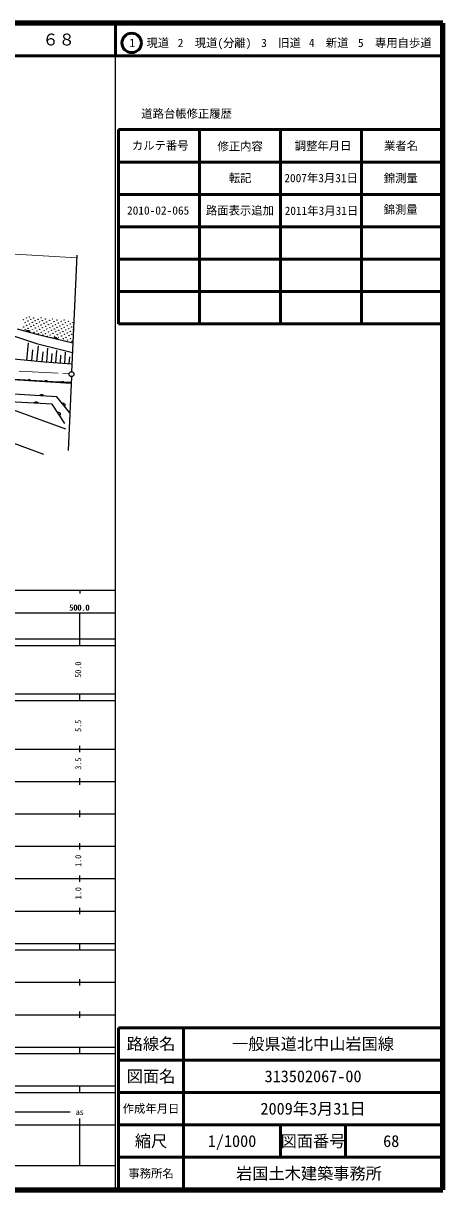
# Model space of a CAD drawing. Units: millimetres, scale not verified. Extents: x 40000 to 680000, y 20000 to 380000.
# Drawn here: x 550594 to 680000, y 20000 to 380000 of the extents above; entities that cross this region are included whole.
import ezdxf
from ezdxf.enums import TextEntityAlignment as Align

# ---------------------------------------------------------------- set-up
doc = ezdxf.new("R2010")
doc.units = ezdxf.units.MM
doc.header["$LTSCALE"] = 1000
doc.linetypes.add('CHAIN', pattern=[18.5, 12, -1.5, 3.5, -1.5])
for name, color, linetype, lineweight in [('M-BGD', 7, 'Continuous', 25), ('M-BGD-HTXT', 7, 'Continuous', 13), ('M-BMK', 2, 'CHAIN', 13), ('M-TTL', 2, 'Continuous', 140), ('M-TTL-BAND', 7, 'Continuous', 25), ('M-TTL-FRAM', 2, 'Continuous', 50), ('M-TTL-LINE', 7, 'Continuous', 50)]:
    doc.layers.add(name, color=color, linetype=linetype, lineweight=lineweight)
doc.layers.add('M-OTRS', color=7, linetype='Continuous')
doc.layers.add('M-TTL-TXT', color=7, linetype='Continuous')
doc.styles.add('ＭＳ ゴシック', font='')
doc.styles.get('ＭＳ ゴシック').set_extended_font_data('MS Gothic')

# ---------------------------------------------------------------- blocks, each defined once
blk = doc.blocks.new('BUHIN9')
at = {"color": 7, "linetype": 'Continuous', "lineweight": 25}
blk.add_lwpolyline([(200, 458), (289, 376), (355, 282), (417, 151), (429, 26), (414, -96), (352, -238), (273, -332), (174, -408), (34, -454), (-79, -470), (-200, -458)], dxfattribs=at)
blk = doc.blocks.new('BUHIN13')
at = {"color": 7, "linetype": 'Continuous', "lineweight": 25}
blk.add_lwpolyline([(237, 551), (345, 452), (424, 340), (500, 183), (514, 33), (497, -113), (423, -284), (329, -396), (211, -489), (43, -544), (-93, -564), (-237, -551)], dxfattribs=at)
blk = doc.blocks.new('BUHIN16')
at = {"color": 7, "linetype": 'Continuous', "lineweight": 25}
blk.add_lwpolyline([(238, 551), (346, 452), (425, 339), (500, 182), (514, 33), (497, -114), (423, -284), (328, -397), (210, -490), (42, -545), (-94, -564), (-238, -551)], dxfattribs=at)
blk = doc.blocks.new('BUHIN44')
at = {"color": 6, "linetype": 'Continuous', "lineweight": 25}
for radius in [746, 22.5]:
    blk.add_circle((0, 0), radius, dxfattribs=at)

msp = doc.modelspace()

# ---------------------------------------------------------------- linework, layer by layer
at = {"layer": 'M-BGD'}
for p, q in [((567134, 308420), (565507, 272478)), ((541385, 285608), (554678, 281177)), ((555165, 283815), (548815, 285609)), ((551633, 275969), (552235, 281395)), ((554678, 281177), (565773, 278365)), ((565907, 281325), (555165, 283815)), ((553214, 275814), (553548, 279213)), ((554794, 275658), (555284, 280430)), ((556375, 275503), (556677, 278573)), ((557858, 275373), (558177, 279777)), ((559245, 275269), (559454, 278067)), ((560631, 275166), (560977, 279030)), ((562017, 275062), (562205, 277567)), ((563404, 274958), (563621, 278532)), ((557165, 275425), (547681, 276358)), ((565611, 274793), (557165, 275425)), ((564790, 274855), (564955, 277068)), ((516664, 271730), (563628, 254869)), ((559759, 269392), (539486, 270518)), ((565342, 268834), (539501, 270452)), ((565439, 270980), (564405, 248139)), ((560908, 264701), (523721, 266925)), ((565357, 269176), (559759, 269392)), ((559446, 262412), (520098, 264701)), ((564931, 259754), (560908, 264701)), ((515056, 262285), (556782, 247045)), ((563450, 256437), (559446, 262412))]:
    msp.add_line(p, q, dxfattribs=at)
for points in [[(551413, 284875), (551496, 284995), (551598, 285088), (551743, 285184), (551890, 285217), (552037, 285219), (552216, 285169), (552340, 285090), (552448, 284985), (552524, 284826), (552562, 284694), (552568, 284549)], [(559952, 282706), (560030, 282829), (560126, 282927), (560267, 283030), (560412, 283070), (560559, 283079), (560740, 283037), (560868, 282964), (560980, 282865), (561064, 282709), (561108, 282579), (561121, 282435)], [(561114, 259923), (561255, 259960), (561392, 259965), (561566, 259944), (561699, 259874), (561812, 259781), (561916, 259626), (561959, 259486), (561973, 259336), (561929, 259165), (561872, 259040), (561782, 258926)], [(562540, 262693), (562678, 262743), (562814, 262761), (562988, 262756), (563127, 262699), (563249, 262616), (563366, 262471), (563423, 262335), (563450, 262188), (563422, 262014), (563376, 261884), (563298, 261762)]]:
    msp.add_lwpolyline(points, dxfattribs=at)
for centre in [(550652, 288531), (551533, 289004), (552006, 288123), (552887, 288596), (553768, 289069), (554241, 288187), (555122, 288660), (556476, 288252), (557357, 288725), (558711, 288316), (559592, 288789), (560946, 288381), (562300, 287973), (563181, 288445), (564535, 288037), (550716, 286296), (551124, 287650), (551189, 285415), (551597, 286769), (552070, 285888), (552478, 287242), (552543, 285007), (552951, 286361), (553360, 287715), (553424, 285480), (553832, 286833), (553897, 284598), (554305, 285952), (554714, 287306), (554778, 285071), (555186, 286425), (555595, 287779), (555659, 285544), (556068, 286898), (556132, 284663), (556540, 286017), (556949, 287371), (557013, 285136), (557422, 286490), (557830, 287844), (557894, 285608), (558303, 286962), (558367, 284727), (558776, 286081), (559184, 287435), (559248, 285200), (559657, 286554), (560065, 287908), (560130, 285673), (560538, 287027), (560602, 284792), (561011, 286146), (561419, 287500), (561483, 285265), (561892, 286619), (561956, 284383), (562365, 285737), (562773, 287091), (562837, 284856), (563246, 286210), (563654, 287564), (563719, 285329), (564127, 286683), (564191, 284448), (564600, 285802), (565008, 287156), (565073, 284921), (565481, 286275), (565889, 287629), (565954, 285394), (555251, 284190), (556605, 283782), (557486, 284254), (557959, 283373), (558840, 283846), (559313, 282965), (559721, 284319), (560194, 283438), (561075, 283911), (561548, 283029), (562429, 283502), (562902, 282621), (563310, 283975), (563783, 283094), (564256, 282213), (564664, 283567), (565137, 282686), (565545, 284040), (565610, 281804)]:
    msp.add_circle(centre, 49.7, dxfattribs=at)
for centre, start, end in [((552414, 289477), 197.3476, 333.61533), ((556003, 289133), 118.92447, 52.03845), ((560667, 282557), 327.63083, 186.266)]:
    msp.add_arc(centre, 49.7, start, end, dxfattribs=at)
at = {"layer": 'M-BGD-HTXT'}
msp.add_line((567097, 307613), (513664, 310783), dxfattribs=at)
at = {"layer": 'M-BMK'}
msp.add_line((512390, 274844), (564724, 271773), dxfattribs=at)
at = {"layer": 'M-TTL'}
for p, q in [((680000, 380000), (40000, 380000)), ((680000, 20000), (680000, 380000)), ((40000, 20000), (680000, 20000))]:
    msp.add_line(p, q, dxfattribs=at)
at = {"layer": 'M-TTL-BAND'}
for p, q in [((579000, 20000), (579000, 370000)), ((40000, 205000), (579000, 205000)), ((568000, 205000), (568000, 204000)), ((68000, 198000), (579000, 198000)), ((568000, 188000), (568000, 198000)), ((40000, 190000), (579000, 190000)), ((40000, 188000), (579000, 188000)), ((40000, 173000), (579000, 173000)), ((568000, 171000), (568000, 173000)), ((40000, 171000), (579000, 171000)), ((40000, 156000), (579000, 156000)), ((568000, 155000), (568000, 157000)), ((46000, 146000), (579000, 146000)), ((568000, 145000), (568000, 147000)), ((568000, 135000), (568000, 137000)), ((52000, 136000), (579000, 136000)), ((46000, 126000), (579000, 126000)), ((568000, 125000), (568000, 127000)), ((52000, 116000), (579000, 116000)), ((568000, 115000), (568000, 117000)), ((46000, 106000), (579000, 106000)), ((568000, 105000), (568000, 107000)), ((40000, 96000), (579000, 96000)), ((40000, 94000), (579000, 94000)), ((568000, 94000), (568000, 96000)), ((49000, 84000), (579000, 84000)), ((568000, 83000), (568000, 85000)), ((40000, 74000), (579000, 74000)), ((568000, 73000), (568000, 75000)), ((40000, 64000), (579000, 64000)), ((40000, 62000), (579000, 62000)), ((568000, 62000), (568000, 64000)), ((40000, 52000), (579000, 52000)), ((568000, 50000), (568000, 52000)), ((40000, 50000), (579000, 50000)), ((80500, 44000), (565000, 44000)), ((40000, 40000), (579000, 40000)), ((568000, 27500), (568000, 42000)), ((68000, 27500), (579000, 27500))]:
    msp.add_line(p, q, dxfattribs=at)
at = {"layer": 'M-TTL-FRAM'}
for p, q in [((580000, 347197), (580000, 287197)), ((580000, 347197), (680000, 347197)), ((580000, 287197), (680000, 287197)), ((680000, 70000), (580000, 70000)), ((580000, 70000), (580000, 20000))]:
    msp.add_line(p, q, dxfattribs=at)
at = {"layer": 'M-TTL-LINE'}
for p, q in [((579000, 380000), (579000, 370000)), ((40000, 370000), (680000, 370000)), ((605000, 347197), (605000, 287197)), ((630000, 347197), (630000, 287197)), ((655000, 347197), (655000, 287197)), ((580000, 337197), (680000, 337197)), ((580000, 327197), (680000, 327197)), ((580000, 317197), (680000, 317197)), ((580000, 307197), (680000, 307197)), ((580000, 297197), (680000, 297197)), ((600000, 70000), (600000, 20000)), ((680000, 60000), (580000, 60000)), ((680000, 50000), (580000, 50000)), ((680000, 40000), (580000, 40000)), ((630000, 40000), (630000, 30000)), ((650000, 40000), (650000, 30000)), ((680000, 30000), (580000, 30000))]:
    msp.add_line(p, q, dxfattribs=at)
msp.add_circle((584031, 373958), 3000, dxfattribs=at)

# ---------------------------------------------------------------- block references
at = {"layer": 'M-BGD', "rotation": 109.96618}
for name, p in [('BUHIN9', (552421, 269643)), ('BUHIN9', (557590, 269320)), ('BUHIN9', (562758, 268996)), ('BUHIN13', (554527, 262698)), ('BUHIN16', (556259, 264979))]:
    msp.add_blockref(name, p, dxfattribs=at)
at = {"layer": 'M-OTRS', "rotation": 109.96618}
msp.add_blockref('BUHIN44', (565473, 271729), dxfattribs=at)

# ---------------------------------------------------------------- texts
at = {"layer": 'M-TTL-BAND', "style": 'ＭＳ ゴシック'}
for s, p in [('500.0', (567844, 198195)), ('500.0', (568000, 198195)), ('as', (568000, 42500))]:
    msp.add_text(s, height=1833, dxfattribs=at).set_placement(p, align=Align.BOTTOM_CENTER)
for s, p in [('50.0', (569000, 180500)), ('5.5', (569000, 163174)), ('3.5', (569000, 151500)), ('1.0', (569000, 121500)), ('1.0', (569000, 111500))]:
    msp.add_text(s, height=1833, rotation=90, dxfattribs=at).set_placement(p, align=Align.BOTTOM_CENTER)
at = {"layer": 'M-TTL-TXT', "style": 'ＭＳ ゴシック'}
for s, height, p in [('６８', 3666, (561497, 375000)), ('1\u3000現道', 2566, (589448, 373958)), ('2\u3000現道(分離)', 2566, (609619, 373958)), ('3\u3000旧道', 2566, (630121, 373958)), ('4\u3000新道', 2566, (644824, 373958)), ('5\u3000専用自歩道', 2566, (665228, 373958)), ('道路台帳修正履歴', 2566, (600968, 352113)), ('カルテ番号', 2566, (592839, 342277)), ('修正内容', 2566, (617509, 342023)), ('調整年月日', 2566, (643089, 342197)), ('業者名', 2566, (667134, 342197)), ('転記', 2566, (617500, 332245)), ('2007年3月31日', 2566, (642500, 332245)), ('錦測量', 2566, (667077, 332189)), ('錦測量', 2566, (667019, 322510)), ('2010-02-065', 2566, (592193, 322234)), ('路面表示追加', 2566, (617441, 322234)), ('2011年3月31日', 2566, (642597, 322142)), ('路線名', 3666, (590000, 65000)), ('路線名', 3666, (590000, 65000)), ('一般県道北中山岩国線', 3666, (640000, 65000)), ('図面名', 3666, (590000, 55000)), ('図面名', 3666, (590000, 55000)), ('313502067-00', 3666, (640000, 55000)), ('2009年3月31日', 3666, (640000, 45000)), ('作成年月日', 2566, (590000, 45000)), ('作成年月日', 2566, (590000, 45000)), ('縮尺', 3666, (590000, 35000)), ('縮尺', 3666, (590000, 35000)), ('1/1000', 3666, (615000, 35000)), ('図面番号', 3666, (640000, 35000)), ('図面番号', 3666, (640000, 35000)), ('68', 3666, (664125, 35000)), ('事務所名', 2566, (590000, 25000)), ('事務所名', 2566, (590000, 25000)), ('岩国土木建築事務所 ', 3666, (640000, 25000))]:
    msp.add_text(s, height=height, dxfattribs=at).set_placement(p, align=Align.MIDDLE_CENTER)

doc.saveas('drawing.dxf')
